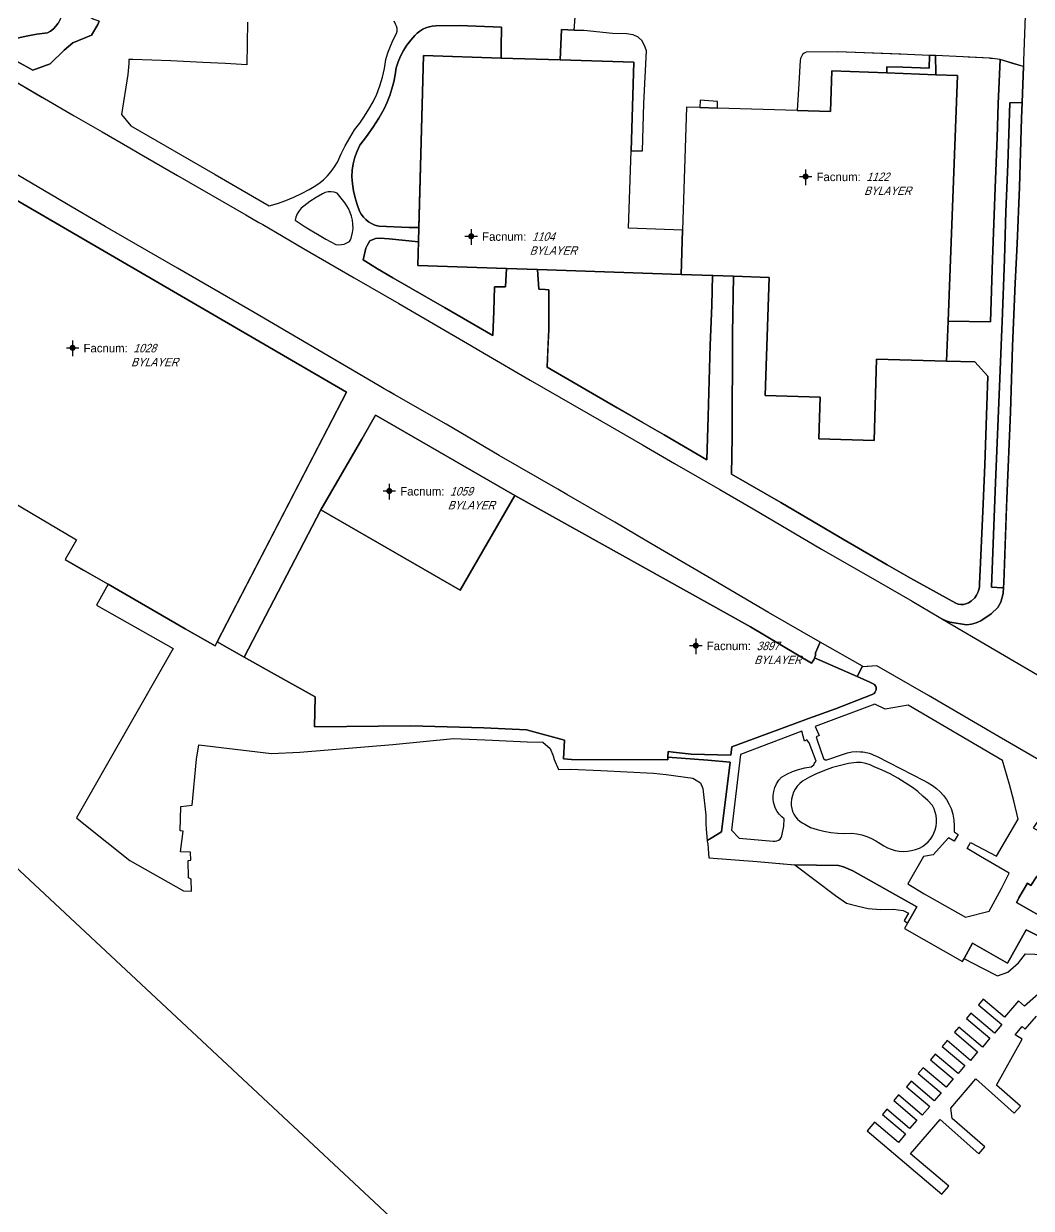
# Model space of a CAD drawing. Header units: inches. Extents: x 1273557 to 1282364, y 239587 to 246310.
# Drawn here: x 1274866 to 1275364, y 241033 to 241619 of the extents above; entities that cross this region are included whole.
import ezdxf
from ezdxf.enums import TextEntityAlignment as Align

# ---------------------------------------------------------------- set-up
doc = ezdxf.new("R2010")
doc.units = ezdxf.units.IN
doc.header["$MEASUREMENT"] = 0
doc.linetypes.add('DASHED2', pattern=[0.375, 0.25, -0.125])
doc.layers.add('BLDG-DATA', color=159, linetype='DASHED2', lineweight=30)
for name, color, linetype in [('BLDG-UW', 231, 'Continuous'), ('GRASS', 3, 'Continuous'), ('PATH', 253, 'Continuous'), ('PATH-ISLAND', 252, 'Continuous'), ('PRKG-DATA', 255, 'Continuous'), ('PRKG-UW', 6, 'Continuous'), ('STREET-NONUW', 4, 'Continuous'), ('STREET-UW', 50, 'Continuous'), ('Water_Source', 133, 'Continuous')]:
    doc.layers.add(name, color=color, linetype=linetype)
doc.styles.add('SS_LITE', font='FRABK.TTF', dxfattribs={"height": 16})

# ---------------------------------------------------------------- blocks, each defined once
blk = doc.blocks.new('*U1')
for p, q in [((-3.08, 0), (3.08, 0)), ((0, 3.55), (0, -4.2))]:
    blk.add_line(p, q)
at = {"const_width": 1.5}
blk.add_lwpolyline([(-0.75, 0, 1), (0.75, 0, 1)], format="xyb", close=True, dxfattribs=at)
at = {"layer": 'BLDG-DATA', "color": 1, "style": 'SS_LITE'}
blk.add_text('Facnum:', height=4.2, dxfattribs=at).set_placement((27.26, -2.25), align=Align.RIGHT)
at = {"layer": 'BLDG-DATA', "color": 7, "style": 'SS_LITE', "oblique": 20, "width": 0.9, "flags": 8}
for tag, p in [('FACNUM', (29.98, -2.25)), ('OBJECT', (28.84, -9.16))]:
    blk.add_attdef(tag, p, '', height=4.2, dxfattribs=at)
blk = doc.blocks.new('*U8')
for p, q in [((-3.08, 0), (3.08, 0)), ((0, 3.55), (0, -4.2))]:
    blk.add_line(p, q)
at = {"const_width": 1.5}
blk.add_lwpolyline([(-0.75, 0, 1), (0.75, 0, 1)], format="xyb", close=True, dxfattribs=at)
at = {"layer": 'PRKG-DATA', "color": 1, "style": 'SS_LITE'}
blk.add_text('Facnum:', height=4.2, dxfattribs=at).set_placement((27.26, -2.25), align=Align.RIGHT)
at = {"layer": 'PRKG-DATA', "color": 7, "style": 'SS_LITE', "oblique": 20, "width": 0.9, "flags": 8}
for tag, p in [('FACNUM', (29.98, -2.25)), ('OBJECT', (28.84, -9.16))]:
    blk.add_attdef(tag, p, '', height=4.2, dxfattribs=at)

msp = doc.modelspace()

# ---------------------------------------------------------------- linework, layer by layer
at = {"layer": 'BLDG-UW'}
for points in [[(1274861.93, 241611.26), (1274867.14, 241612.36), (1274872.39, 241613.28), (1274877.66, 241614.02), (1274879.2, 241614.91), (1274880.6, 241616.01), (1274881.84, 241617.29), (1274882.9, 241618.73)], [(1274837.68, 241395.69), (1274892.03, 241363.48), (1274886.43, 241353.76), (1274907.68, 241341.52), (1274945.7, 241319.59), (1274960.46, 241311.09), (1274961.53, 241313.15), (1275025.45, 241436.44), (1274810.84, 241561.17)]]:
    msp.add_lwpolyline(points, dxfattribs=at)
for points in [[(1275167.52, 241599.49), (1275131.19, 241600.64), (1275101.97, 241601.55), (1275063.58, 241602.76), (1275060.77, 241499.03), (1275104.64, 241497.53), (1275119.88, 241497.02), (1275190.88, 241494.59), (1275191.57, 241516.58), (1275164.94, 241517.42), (1275166.14, 241555.67)], [(1275327.6, 241592.89), (1275316.85, 241593.3), (1275292.54, 241594.23), (1275265.43, 241595.27), (1275264.79, 241575.08), (1275248.34, 241575.6), (1275208.95, 241576.84), (1275200.24, 241577.12), (1275193.5, 241577.33), (1275191.57, 241516.58), (1275190.88, 241494.59), (1275190.88, 241494.59), (1275206.51, 241494.09), (1275216.76, 241493.73), (1275234.37, 241493.11), (1275232.53, 241434.82), (1275259.65, 241433.96), (1275259.33, 241423.77), (1275259, 241413.47), (1275286.31, 241412.61), (1275287.56, 241452.76), (1275322.19, 241451.83), (1275322.19, 241451.83), (1275322.19, 241451.83), (1275322.95, 241471.59)], [(1275108.66, 241385.35), (1275041.26, 241424.21), (1275039.77, 241425.07), (1275033, 241413.32), (1275012.81, 241378.32), (1275081.7, 241338.6)]]:
    msp.add_lwpolyline(points, close=True, dxfattribs=at)
at = {"layer": 'GRASS'}
for points in [[(1274862.67, 241599.8), (1274870.34, 241595.52), (1274878.9, 241598.62), (1274885.94, 241605.39), (1274890.25, 241609.03), (1274899.39, 241612.87), (1274902.55, 241618.21), (1274903.26, 241619.84), (1274900.2, 241620.69), (1274890.26, 241626.5), (1274890.23, 241626.52), (1274890.08, 241626.26), (1274888.72, 241623.82), (1274884.37, 241621.95), (1274883.75, 241620.29), (1274882.9, 241618.73), (1274881.84, 241617.29), (1274880.6, 241616.01), (1274879.2, 241614.91), (1274877.66, 241614.02), (1274872.39, 241613.28), (1274867.14, 241612.36), (1274861.93, 241611.26)], [(1274976.54, 241619.28), (1274976.17, 241598.27), (1274965.68, 241598.79), (1274954.41, 241599.35), (1274938.61, 241600.13), (1274919.85, 241600.76), (1274917.93, 241600.82), (1274917.9, 241598.9), (1274917.44, 241593.39), (1274914.15, 241573.68), (1274918.92, 241567.99), (1274960.49, 241544.03), (1274987.32, 241528.51), (1274991.43, 241529.71), (1274995.47, 241531.13), (1274999.43, 241532.76), (1275003.3, 241534.6), (1275007.06, 241536.64), (1275009.52, 241538.02), (1275011.85, 241539.6), (1275014.03, 241541.38), (1275016.06, 241543.33), (1275017.91, 241545.46), (1275019.58, 241547.73), (1275021.04, 241550.13), (1275022.87, 241554.24), (1275024.89, 241558.26), (1275027.09, 241562.19), (1275029.48, 241566.01), (1275032.01, 241569.34), (1275034.37, 241572.79), (1275036.56, 241576.34), (1275038.58, 241580), (1275040.42, 241583.75), (1275041.95, 241587.9), (1275043.22, 241592.15), (1275044.22, 241596.47), (1275044.95, 241600.85), (1275045.95, 241604.18), (1275047.16, 241607.44), (1275048.58, 241610.61), (1275050.2, 241613.68), (1275050.5, 241614.86), (1275050.51, 241616.08), (1275050.23, 241617.27), (1275049.68, 241618.35), (1275048.96, 241619.75)]]:
    msp.add_lwpolyline(points, dxfattribs=at)
for points in [[(1275101.97, 241601.55), (1275101.88, 241606.75), (1275102.15, 241616.79), (1275081.22, 241617.66), (1275069.58, 241617.43), (1275067.91, 241617.33), (1275067.09, 241617.17), (1275066.27, 241617.01), (1275064.68, 241616.5), (1275063.17, 241615.79), (1275061.76, 241614.9), (1275060.47, 241613.83), (1275059.33, 241612.62), (1275057.23, 241610.34), (1275055.33, 241607.89), (1275053.65, 241605.29), (1275052.21, 241602.55), (1275051.01, 241599.69), (1275050.06, 241596.74), (1275049.56, 241593.24), (1275048.86, 241589.78), (1275047.96, 241586.37), (1275046.87, 241583.01), (1275045.59, 241579.72), (1275044.13, 241576.51), (1275041.45, 241571.8), (1275038.54, 241567.24), (1275035.39, 241562.83), (1275032.02, 241558.58), (1275030.7, 241555.6), (1275029.65, 241552.51), (1275028.85, 241549.35), (1275028.33, 241546.13), (1275028.09, 241542.88), (1275028.25, 241541.14), (1275028.4, 241539.39), (1275028.95, 241535.94), (1275029.73, 241532.52), (1275030.74, 241529.17), (1275031.98, 241525.89), (1275032.8, 241524.37), (1275033.82, 241522.97), (1275035.01, 241521.72), (1275036.35, 241520.63), (1275037.83, 241519.73), (1275039.4, 241519.03), (1275041.48, 241518.42), (1275056.48, 241517.85), (1275061.28, 241517.75), (1275063.58, 241602.76)], [(1275173.72, 241605.17), (1275173.22, 241606.98), (1275171.61, 241609.98), (1275169.6, 241611.79), (1275167.27, 241612.98), (1275163.87, 241613.5), (1275156.93, 241613.68), (1275142.8, 241615.11), (1275138.77, 241615.24), (1275138.08, 241615.18), (1275138.09, 241615.4), (1275131.78, 241615.69), (1275131.5, 241608.27), (1275131.19, 241600.64), (1275167.52, 241599.49), (1275166.14, 241555.65), (1275171.74, 241555.79), (1275172.55, 241579.13)], [(1275265.43, 241595.27), (1275292.54, 241594.23), (1275292.6, 241597.19), (1275300.47, 241597.13), (1275313.53, 241596.5), (1275313.75, 241602.88), (1275302.76, 241603.35), (1275268.23, 241604.62), (1275252.72, 241604.42), (1275251.78, 241603.92), (1275250.99, 241603.23), (1275250.37, 241602.37), (1275249.97, 241601.39), (1275249.8, 241600.35), (1275249.05, 241589.01), (1275248.34, 241575.6), (1275264.79, 241575.08)], [(1275347.09, 241562.36), (1275347.68, 241578.95), (1275348.66, 241600.84), (1275343.58, 241601.42), (1275330.32, 241602.17), (1275316.76, 241602.75), (1275316.84, 241593.93), (1275316.85, 241593.3), (1275327.6, 241592.89), (1275322.95, 241471.57), (1275343.85, 241471.2), (1275344.93, 241502.05), (1275346.16, 241537.4)], [(1275208.9, 241580.06), (1275200.35, 241580.76), (1275200.24, 241577.12), (1275208.95, 241576.84)], [(1275356.01, 241490.26), (1275356.99, 241509.77), (1275358.21, 241537.79), (1275359.24, 241571.93), (1275359.51, 241579.64), (1275353.42, 241579.41), (1275352.52, 241548.98), (1275351.53, 241525.75), (1275350.72, 241502.18), (1275349.63, 241471.28), (1275349.5, 241467.66), (1275348.17, 241435.16), (1275346.31, 241391.84), (1275344.29, 241340.15), (1275349.74, 241339.85), (1275350.38, 241339.87), (1275350.52, 241342.26), (1275351.94, 241383.77), (1275353.78, 241426.58), (1275354.73, 241459.14)], [(1275026.53, 241527.15), (1275024.8, 241529.84), (1275022.89, 241532.4), (1275020.81, 241534.82), (1275019.4, 241535.3), (1275017.93, 241535.51), (1275016.44, 241535.44), (1275015, 241535.08), (1275013.65, 241534.46), (1275010.46, 241532.62), (1275007.37, 241530.61), (1275004.4, 241528.43), (1275003.13, 241527.3), (1275002.04, 241526.01), (1275001.15, 241524.56), (1275000.48, 241523.01), (1275000.07, 241521.43), (1275004.96, 241518.21), (1275015.24, 241512.08), (1275020.16, 241509.43), (1275021.57, 241509.28), (1275022.98, 241509.35), (1275024.36, 241509.65), (1275025.67, 241510.17), (1275026.88, 241510.9), (1275027.41, 241511.65), (1275027.75, 241512.5), (1275028.51, 241515.38), (1275028.7, 241517.39), (1275028.67, 241519.41), (1275028.44, 241521.42), (1275028, 241523.39), (1275027.36, 241525.31)], [(1275104.05, 241488.46), (1275104.64, 241497.53), (1275060.77, 241499.03), (1275061.06, 241510.67), (1275046.52, 241512.17), (1275041.9, 241512.5), (1275039.81, 241512.31), (1275036.99, 241511.17), (1275035.61, 241508.96), (1275035.05, 241507.6), (1275034.7, 241506.17), (1275033.68, 241501.8), (1275040.87, 241497.36), (1275048.43, 241493.03), (1275073.86, 241478.33), (1275097.76, 241464.48), (1275098.25, 241476.5), (1275098.61, 241488.59), (1275100.71, 241488.58), (1275104.05, 241488.46)], [(1275120.55, 241487.32), (1275120.55, 241487.32), (1275123.63, 241487.12), (1275125.56, 241487.04), (1275125.56, 241477.21), (1275125.55, 241467.39), (1275125.08, 241458.12), (1275124.61, 241448.85), (1275159.37, 241428.68), (1275182.45, 241415.32), (1275203.57, 241403.1), (1275204.34, 241424.45), (1275204.79, 241442.17), (1275205.32, 241459.62), (1275206.04, 241479.36), (1275206.51, 241494.09), (1275190.88, 241494.59), (1275119.88, 241497.02)], [(1275342.07, 241429.89), (1275342.48, 241444.31), (1275336.06, 241451.47), (1275322.19, 241451.83), (1275287.56, 241452.76), (1275286.31, 241412.61), (1275259, 241413.47), (1275259.33, 241423.77), (1275259.65, 241433.96), (1275232.53, 241434.82), (1275234.37, 241493.11), (1275216.76, 241493.73), (1275216.73, 241493.73), (1275216.26, 241465.38), (1275216.19, 241414.16), (1275215.81, 241395.88), (1275240.16, 241382.01), (1275271.59, 241363.44), (1275292.79, 241351.18), (1275304.38, 241344.63), (1275326.67, 241332.14), (1275327.9, 241331.73), (1275329.18, 241331.54), (1275330.47, 241331.57), (1275331.74, 241331.82), (1275332.94, 241332.3), (1275334.38, 241333.17), (1275336.06, 241334.88), (1275336.94, 241336.09), (1275337.63, 241337.41), (1275338.12, 241338.82), (1275338.4, 241340.28), (1275338.44, 241341.02), (1275338.47, 241341.77), (1275338.98, 241352.14), (1275340.17, 241381.24), (1275341.05, 241400.51)], [(1275009.96, 241285.85), (1274988.39, 241297.96), (1274974.95, 241305.56), (1274961.53, 241313.15), (1274960.46, 241311.09), (1274945.7, 241319.59), (1274907.68, 241341.52), (1274901.84, 241331.22), (1274939.82, 241309.76), (1274891.93, 241226.2), (1274895.64, 241223.22), (1274918.27, 241204.99), (1274944.82, 241190.04), (1274948.82, 241189.91), (1274948.75, 241195.82), (1274947.29, 241196.48), (1274947.14, 241205.01), (1274948.45, 241205.22), (1274948.32, 241209.14), (1274943.37, 241209.3), (1274944.75, 241219.6), (1274943.27, 241219.74), (1274943.58, 241231.78), (1274949.16, 241232.38), (1274951.36, 241255.16), (1274952.46, 241262.22), (1274988.47, 241257.96), (1275002.42, 241258.64), (1275048.45, 241262.4), (1275078.41, 241265.27), (1275097.62, 241264.5), (1275100.93, 241264.37), (1275114.82, 241263.68), (1275122.6, 241263.53), (1275126.19, 241260.46), (1275127.6, 241256.75), (1275128.13, 241254.91), (1275130.31, 241250.07), (1275136.16, 241250.1), (1275151.14, 241249.49), (1275177.23, 241248.18), (1275183.49, 241247.55), (1275196.64, 241245.81), (1275200.54, 241243.47), (1275201.62, 241240.59), (1275203.11, 241227.42), (1275203.16, 241223.16), (1275203.36, 241220.6), (1275203.64, 241216.85), (1275203.77, 241214.9), (1275205.78, 241216.1), (1275210.88, 241219.14), (1275215.19, 241253.59), (1275204.11, 241254.62), (1275184.37, 241256.12), (1275184.28, 241254.72), (1275136.75, 241254.94), (1275132.78, 241255.32), (1275133.26, 241264.57), (1275114.39, 241269.54), (1275093.41, 241270.62), (1275057.12, 241271.56), (1275009.68, 241271.03)], [(1275303.17, 241281.79), (1275291.74, 241279.83), (1275286.75, 241282.35), (1275257.11, 241271.28), (1275259.13, 241266.8), (1275257.6, 241266.17), (1275258.13, 241264.55), (1275261.26, 241255.46), (1275261.53, 241255.21), (1275262.19, 241254.86), (1275262.92, 241254.72), (1275271.15, 241257.62), (1275273.22, 241258.26), (1275275.34, 241258.68), (1275277.49, 241258.87), (1275279.66, 241258.82), (1275280.81, 241258.67), (1275281.8, 241258.55), (1275283.91, 241258.04), (1275284.92, 241257.68), (1275285.94, 241257.31), (1275287.87, 241256.37), (1275310.91, 241244.53), (1275313.13, 241243.46), (1275315.24, 241242.18), (1275317.2, 241240.69), (1275319.01, 241239.01), (1275320.65, 241237.16), (1275322.1, 241235.16), (1275323.34, 241233.03), (1275324.36, 241230.78), (1275324.52, 241230.22), (1275325.18, 241227.94), (1275325.73, 241225.04), (1275325.99, 241222.1), (1275325.97, 241219.14), (1275327.84, 241217.96), (1275325.99, 241214.63), (1275323.09, 241216.17), (1275315.45, 241207.8), (1275310.79, 241206.95), (1275303.06, 241193.6), (1275311.08, 241188.64), (1275331.59, 241177.07), (1275343.15, 241180.03), (1275349.34, 241191.14), (1275353.18, 241198.73), (1275338.93, 241206.96), (1275332.3, 241211.02), (1275333.97, 241213.89), (1275346.79, 241207.17), (1275357.5, 241225.49), (1275355.4, 241234.49), (1275353.33, 241242.57), (1275349.76, 241254.41)], [(1275254.24, 241263.27), (1275253.14, 241264.73), (1275251.96, 241264.08), (1275250.53, 241268.89), (1275220.19, 241257.5), (1275215.76, 241220.05), (1275219.65, 241216.07), (1275236.5, 241214.57), (1275237.41, 241214.53), (1275238.3, 241214.7), (1275239.12, 241215.07), (1275239.83, 241215.63), (1275240.39, 241216.35), (1275240.77, 241217.17), (1275241.67, 241222), (1275241.93, 241225.58), (1275240.63, 241226.65), (1275239.47, 241227.87), (1275238.47, 241229.22), (1275237.65, 241230.69), (1275237.02, 241232.26), (1275236.59, 241233.88), (1275236.37, 241235.55), (1275236.36, 241237.24), (1275236.7, 241239.22), (1275237.29, 241241.14), (1275238.13, 241242.98), (1275239.19, 241244.69), (1275240.46, 241246.25), (1275240.85, 241246.47), (1275243.2, 241247.76), (1275246.06, 241249.03), (1275249.02, 241250.05), (1275252.05, 241250.82), (1275255.14, 241251.33), (1275255.91, 241251.75), (1275256.53, 241252.38), (1275256.94, 241253.17), (1275257.62, 241254.21)], [(1275312.9, 241234.63), (1275310.5, 241236.92), (1275307.97, 241239.07), (1275305.32, 241241.06), (1275301.76, 241243.5), (1275298.08, 241245.75), (1275294.28, 241247.81), (1275290.39, 241249.67), (1275286.4, 241251.33), (1275284.36, 241252.32), (1275282.2, 241253.03), (1275279.96, 241253.43), (1275277.69, 241253.53), (1275273.66, 241252.91), (1275269.67, 241252.05), (1275265.74, 241250.94), (1275261.88, 241249.6), (1275258.12, 241248.03), (1275257.06, 241247.51), (1275254.46, 241246.23), (1275250.91, 241244.21), (1275249.55, 241243.08), (1275248.36, 241241.79), (1275247.34, 241240.35), (1275246.52, 241238.79), (1275245.92, 241237.14), (1275245.53, 241235.42), (1275245.38, 241233.66), (1275245.4, 241232.17), (1275245.63, 241230.7), (1275246.06, 241229.28), (1275246.68, 241227.93), (1275247.48, 241226.68), (1275248.44, 241225.54), (1275249.55, 241224.55), (1275250.79, 241223.73), (1275252.13, 241223.08), (1275254.84, 241221.35), (1275258.15, 241220.31), (1275261.53, 241219.49), (1275264.95, 241218.91), (1275268.4, 241218.55), (1275271.87, 241218.43), (1275275.34, 241218.54), (1275277.84, 241218.23), (1275280.3, 241217.7), (1275282.7, 241216.95), (1275285.03, 241215.99), (1275287.26, 241214.82), (1275289.37, 241213.45), (1275291.07, 241212.32), (1275292.87, 241211.37), (1275294.77, 241210.62), (1275296.73, 241210.06), (1275298.74, 241209.72), (1275300.78, 241209.58), (1275302.82, 241209.66), (1275304.84, 241209.96), (1275306.82, 241210.46), (1275308.73, 241211.16), (1275310.27, 241212.02), (1275311.7, 241213.06), (1275312.99, 241214.25), (1275314.14, 241215.59), (1275315.12, 241217.05), (1275315.92, 241218.62), (1275316.53, 241220.28), (1275316.95, 241221.99), (1275317.16, 241223.74), (1275317.16, 241225.5), (1275316.96, 241227.25), (1275316.55, 241228.97), (1275315.95, 241230.63), (1275315.15, 241232.2)], [(1275402.89, 241221.37), (1275403.22, 241221.92), (1275401.09, 241223.13), (1275385.84, 241227.31), (1275379.17, 241229.14), (1275372.1, 241231.08), (1275368.92, 241226.75), (1275364.97, 241221.12), (1275378.12, 241213.93), (1275369.62, 241201.34), (1275366.66, 241196.94), (1275363.82, 241192.74), (1275362.13, 241193.85), (1275357.87, 241186.53), (1275357.86, 241186.53), (1275357.65, 241186.16), (1275356.65, 241184.35), (1275374.73, 241174.1), (1275377.76, 241179.19), (1275392.14, 241203.32)], [(1275275.87, 241199.92), (1275273.56, 241201.01), (1275271.16, 241201.89), (1275268.68, 241202.53), (1275247.18, 241202.97), (1275267.21, 241187.75), (1275272.64, 241183.98), (1275278.45, 241182.52), (1275283.4, 241181.28), (1275289.43, 241180.79), (1275295.72, 241181.04), (1275300.67, 241180.33), (1275303.28, 241179.09), (1275301.17, 241175.38), (1275302.87, 241174.12), (1275307.46, 241182.19)], [(1275361.5, 241170.81), (1275352.21, 241154.38), (1275335.05, 241164.14), (1275330.79, 241156.64), (1275330.75, 241156.57), (1275339.93, 241151.84), (1275347.31, 241148.03), (1275352.43, 241149.84), (1275357.7, 241154.53), (1275361.14, 241158.99), (1275365.86, 241158.79), (1275369.7, 241158.03), (1275372.93, 241157.05), (1275378, 241155.41), (1275381.55, 241154.88), (1275386.65, 241156.55), (1275392.12, 241160.84), (1275382.62, 241166.38), (1275380.03, 241161.5)]]:
    msp.add_lwpolyline(points, close=True, dxfattribs=at)
at = {"layer": 'PATH'}
for points in [[(1274859.48, 241591.21), (1274890.88, 241573.02), (1274904.6, 241565.11), (1274918.31, 241557.2), (1274922.82, 241554.59), (1274941.86, 241543.58), (1274975.69, 241524.09), (1274982.21, 241520.25), (1274984.04, 241519.25), (1274994.1, 241513.34), (1275004.16, 241507.43), (1275029.32, 241492.95), (1275051.27, 241480.22), (1275087.24, 241459.32), (1275093.72, 241455.54), (1275116.22, 241442.4), (1275151.62, 241422.13), (1275171.82, 241410.43), (1275187.71, 241401.23), (1275210.07, 241388.33), (1275226.6, 241378.79), (1275260.35, 241358.93), (1275288.76, 241342.64), (1275305.18, 241333.15), (1275318.56, 241325.21), (1275320.16, 241324.3), (1275322.01, 241323.48), (1275323.94, 241322.85), (1275331.99, 241321.45), (1275334.45, 241321.82), (1275336.84, 241322.52), (1275339.11, 241323.54), (1275344.24, 241326.89), (1275347.56, 241330.06), (1275348.92, 241332.75), (1275350.13, 241336.9), (1275350.38, 241339.87), (1275349.74, 241339.85), (1275344.29, 241340.15), (1275346.31, 241391.84), (1275348.17, 241435.16), (1275349.5, 241467.66), (1275349.63, 241471.28), (1275350.72, 241502.18), (1275351.53, 241525.75), (1275352.52, 241548.98), (1275353.42, 241579.41), (1275359.51, 241579.64), (1275360.14, 241597.32), (1275348.66, 241600.78), (1275347.68, 241578.95), (1275347.09, 241562.36), (1275346.16, 241537.4), (1275344.93, 241502.05), (1275343.85, 241471.2), (1275322.95, 241471.57), (1275322.19, 241451.83), (1275336.06, 241451.47), (1275342.48, 241444.31), (1275342.07, 241429.89), (1275341.05, 241400.51), (1275340.17, 241381.24), (1275338.98, 241352.14), (1275338.47, 241341.77), (1275338.44, 241341.02), (1275338.4, 241340.28), (1275338.12, 241338.82), (1275337.63, 241337.41), (1275336.94, 241336.09), (1275336.06, 241334.88), (1275334.38, 241333.17), (1275332.94, 241332.3), (1275331.74, 241331.82), (1275330.47, 241331.57), (1275329.18, 241331.54), (1275327.9, 241331.73), (1275326.67, 241332.14), (1275304.38, 241344.63), (1275292.79, 241351.18), (1275271.59, 241363.44), (1275240.16, 241382.01), (1275215.81, 241395.88), (1275216.19, 241414.16), (1275216.26, 241465.38), (1275216.73, 241493.73), (1275206.54, 241494.09), (1275206.51, 241494.09), (1275206.27, 241486.72), (1275206.04, 241479.36), (1275205.32, 241459.62), (1275204.79, 241442.17), (1275204.34, 241424.45), (1275203.57, 241403.1), (1275182.45, 241415.32), (1275171.82, 241421.47), (1275159.37, 241428.68), (1275124.61, 241448.85), (1275125.55, 241467.39), (1275125.56, 241487.04), (1275123.63, 241487.12), (1275120.55, 241487.32), (1275119.88, 241497.02), (1275104.64, 241497.53), (1275104.05, 241488.46), (1275100.71, 241488.58), (1275098.61, 241488.59), (1275098.25, 241476.5), (1275097.76, 241464.48), (1275073.86, 241478.33), (1275048.43, 241493.03), (1275040.87, 241497.36), (1275033.68, 241501.8), (1275034.7, 241506.17), (1275035.05, 241507.6), (1275035.61, 241508.96), (1275036.99, 241511.17), (1275039.81, 241512.31), (1275041.9, 241512.5), (1275046.52, 241512.17), (1275061.09, 241510.67), (1275061.28, 241517.75), (1275056.48, 241517.85), (1275041.48, 241518.42), (1275039.4, 241519.03), (1275037.83, 241519.73), (1275036.35, 241520.63), (1275035.01, 241521.72), (1275033.82, 241522.97), (1275032.8, 241524.37), (1275031.98, 241525.89), (1275030.74, 241529.17), (1275029.73, 241532.52), (1275028.95, 241535.94), (1275028.4, 241539.39), (1275028.25, 241541.14), (1275028.09, 241542.88), (1275028.33, 241546.13), (1275028.85, 241549.35), (1275029.65, 241552.51), (1275030.7, 241555.6), (1275032.02, 241558.58), (1275035.39, 241562.83), (1275038.54, 241567.24), (1275041.45, 241571.8), (1275044.13, 241576.51), (1275045.59, 241579.72), (1275046.87, 241583.01), (1275047.96, 241586.37), (1275048.86, 241589.78), (1275049.56, 241593.24), (1275050.06, 241596.74), (1275051.01, 241599.69), (1275052.21, 241602.55), (1275053.65, 241605.29), (1275055.33, 241607.89), (1275057.23, 241610.34), (1275059.33, 241612.62), (1275060.47, 241613.83), (1275061.76, 241614.9), (1275063.17, 241615.79), (1275064.68, 241616.5), (1275066.27, 241617.01), (1275067.09, 241617.17), (1275067.91, 241617.33), (1275069.58, 241617.43), (1275081.22, 241617.66), (1275102.15, 241616.79), (1275101.88, 241606.75), (1275101.97, 241601.55), (1275131.19, 241600.64), (1275131.5, 241608.27), (1275131.78, 241615.69), (1275138.09, 241615.4), (1275139.44, 241635.34)], [(1274903.26, 241619.84), (1274902.55, 241618.21), (1274899.39, 241612.87), (1274890.25, 241609.03), (1274885.94, 241605.39), (1274878.9, 241598.62), (1274870.34, 241595.52), (1274862.67, 241599.8)], [(1274810.84, 241561.17), (1275025.45, 241436.44), (1274993.48, 241374.78), (1274961.53, 241313.15), (1274974.95, 241305.56), (1275012.81, 241378.32), (1275033, 241413.32), (1275039.77, 241425.07), (1275041.26, 241424.21), (1275108.66, 241385.35), (1275225.27, 241320.45), (1275255.35, 241302.51), (1275256.57, 241304.27), (1275257.3, 241306.28), (1275257.42, 241307.71), (1275259.71, 241313), (1275234.05, 241327.59), (1275204.14, 241345.14), (1275174, 241362.82), (1275158.17, 241372.17), (1275134.38, 241385.92), (1275130, 241388.46), (1275101, 241405.13), (1275074.7, 241420.63), (1275049.08, 241435.38), (1275046.51, 241436.74), (1275044.04, 241438.05), (1275041.66, 241439.59), (1275030.48, 241446.14), (1275006.57, 241460.16), (1274979.76, 241475.8), (1274941.84, 241497.68), (1274906.2, 241518.26), (1274892.62, 241526.23), (1274853.09, 241549.39)], [(1275373.71, 241251.33), (1275346.12, 241267.36), (1275313.18, 241286.58), (1275287.75, 241301.23), (1275280.46, 241300.76), (1275277.97, 241295.94), (1275284.22, 241293.25), (1275286.26, 241292.24), (1275286.56, 241292.09), (1275287.14, 241290.96), (1275287.33, 241290.59), (1275287.27, 241289.4), (1275287.25, 241288.98), (1275286.62, 241287.98), (1275286.4, 241287.63), (1275285.36, 241287.07), (1275267.24, 241280.05), (1275253.83, 241275.15), (1275246.78, 241272.55), (1275215.98, 241261.18), (1275215.57, 241257.03), (1275195.8, 241257.61), (1275186.92, 241258.55), (1275184.54, 241258.89), (1275184.37, 241256.12), (1275204.11, 241254.62), (1275215.19, 241253.59), (1275210.88, 241219.14), (1275205.78, 241216.1), (1275203.77, 241214.9), (1275203.8, 241214.59), (1275204.12, 241213.2), (1275204.6, 241206.44), (1275228.45, 241204.58), (1275246.9, 241202.98), (1275268.68, 241202.53), (1275271.16, 241201.89), (1275273.56, 241201.01), (1275275.87, 241199.92), (1275307.46, 241182.19), (1275302.87, 241174.12), (1275301.35, 241171.44), (1275329.96, 241155.18), (1275330.79, 241156.64), (1275335.05, 241164.14), (1275352.21, 241154.38), (1275361.5, 241170.81), (1275380.03, 241161.5)], [(1275374.72, 241174.1), (1275356.65, 241184.35), (1275357.65, 241186.16), (1275357.86, 241186.53), (1275357.87, 241186.53), (1275362.13, 241193.85), (1275363.82, 241192.74), (1275366.66, 241196.94)], [(1275378.45, 241148.79), (1275360.63, 241133.14), (1275357.67, 241135.65), (1275350.82, 241127.57), (1275340.29, 241136.48), (1275337.99, 241133.76), (1275349.46, 241124.05), (1275345.8, 241119.72), (1275334.2, 241129.54), (1275332.05, 241127), (1275343.58, 241117.23), (1275339.86, 241112.83), (1275328.18, 241122.71), (1275327.2, 241121.56), (1275326.03, 241120.17), (1275337.51, 241110.45), (1275334.01, 241106.31), (1275322.44, 241116.1), (1275319.99, 241113.21), (1275331.2, 241103.71), (1275327.87, 241099.78), (1275316.58, 241109.34), (1275314.27, 241106.62), (1275325.45, 241097.16), (1275321.96, 241093.04), (1275310.57, 241102.68), (1275308.17, 241099.84), (1275319.46, 241090.28), (1275316.08, 241086.29), (1275304.64, 241095.98), (1275302.35, 241093.28), (1275313.81, 241083.58), (1275310.15, 241079.26), (1275298.42, 241089.2), (1275296.05, 241086.4), (1275307.43, 241076.77), (1275303.88, 241072.58), (1275292.57, 241082.16), (1275290.42, 241079.61), (1275301.86, 241069.92), (1275298.33, 241065.75), (1275286.55, 241075.72), (1275284.7, 241073.54), (1275282.91, 241071.43), (1275319.87, 241040.14), (1275323.21, 241044.08), (1275304.35, 241060.13), (1275318.94, 241077.14), (1275338.06, 241060.14), (1275341.09, 241063.49), (1275324.99, 241077.59), (1275324.26, 241082.6), (1275336.56, 241097.16), (1275355.56, 241080.16), (1275358.71, 241083.62), (1275346.85, 241093.96), (1275359.6, 241116.72), (1275356.04, 241118.85), (1275359.52, 241122.97), (1275361.07, 241121.66), (1275366.55, 241128.13)]]:
    msp.add_lwpolyline(points, dxfattribs=at)
msp.add_lwpolyline([(1275316.84, 241593.93), (1275316.76, 241602.75), (1275313.75, 241602.88), (1275313.53, 241596.5), (1275300.47, 241597.13), (1275292.6, 241597.19), (1275292.54, 241594.23), (1275316.85, 241593.3)], close=True, dxfattribs=at)
at = {"layer": 'PATH-ISLAND'}
msp.add_lwpolyline([(1274976.54, 241619.28), (1274976.17, 241598.27), (1274965.68, 241598.79), (1274954.41, 241599.35), (1274938.61, 241600.13), (1274919.85, 241600.76), (1274917.93, 241600.82), (1274917.9, 241598.9), (1274917.44, 241593.39), (1274914.15, 241573.68), (1274918.92, 241567.99), (1274960.49, 241544.03), (1274987.32, 241528.51), (1274991.43, 241529.71), (1274995.47, 241531.13), (1274999.43, 241532.76), (1275003.3, 241534.6), (1275007.06, 241536.64), (1275009.52, 241538.02), (1275011.85, 241539.6), (1275014.03, 241541.38), (1275016.06, 241543.33), (1275017.91, 241545.46), (1275019.58, 241547.73), (1275021.04, 241550.13), (1275022.87, 241554.24), (1275024.89, 241558.26), (1275027.09, 241562.19), (1275029.48, 241566.01), (1275032.01, 241569.34), (1275034.37, 241572.79), (1275036.56, 241576.34), (1275038.58, 241580), (1275040.42, 241583.75), (1275041.95, 241587.9), (1275043.22, 241592.15), (1275044.22, 241596.47), (1275044.95, 241600.85), (1275045.95, 241604.18), (1275047.16, 241607.44), (1275048.58, 241610.61), (1275050.2, 241613.68), (1275050.5, 241614.86), (1275050.51, 241616.08), (1275050.23, 241617.27), (1275049.68, 241618.35), (1275048.96, 241619.75)], dxfattribs=at)
for points in [[(1275028.44, 241521.42), (1275028, 241523.39), (1275027.36, 241525.31), (1275026.53, 241527.15), (1275024.8, 241529.84), (1275022.89, 241532.4), (1275020.81, 241534.82), (1275019.4, 241535.3), (1275017.93, 241535.51), (1275016.44, 241535.44), (1275015, 241535.08), (1275013.65, 241534.46), (1275010.46, 241532.62), (1275007.37, 241530.61), (1275004.4, 241528.43), (1275003.13, 241527.3), (1275002.04, 241526.01), (1275001.15, 241524.56), (1275000.48, 241523.01), (1275000.07, 241521.43), (1275004.96, 241518.21), (1275015.24, 241512.08), (1275020.16, 241509.43), (1275021.57, 241509.28), (1275022.98, 241509.35), (1275024.36, 241509.65), (1275025.67, 241510.17), (1275026.88, 241510.9), (1275027.41, 241511.65), (1275027.75, 241512.5), (1275028.51, 241515.38), (1275028.7, 241517.39), (1275028.67, 241519.41)], [(1275349.76, 241254.41), (1275303.17, 241281.79), (1275291.74, 241279.83), (1275286.75, 241282.35), (1275257.11, 241271.28), (1275259.13, 241266.8), (1275257.6, 241266.17), (1275258.13, 241264.55), (1275261.26, 241255.46), (1275261.53, 241255.21), (1275262.19, 241254.86), (1275262.92, 241254.72), (1275271.15, 241257.62), (1275273.22, 241258.26), (1275275.34, 241258.68), (1275277.49, 241258.87), (1275279.66, 241258.82), (1275280.81, 241258.67), (1275281.8, 241258.55), (1275283.91, 241258.04), (1275284.92, 241257.68), (1275285.94, 241257.31), (1275287.87, 241256.37), (1275310.91, 241244.53), (1275313.13, 241243.46), (1275315.24, 241242.18), (1275317.2, 241240.69), (1275319.01, 241239.01), (1275320.65, 241237.16), (1275322.1, 241235.16), (1275323.34, 241233.03), (1275324.36, 241230.78), (1275324.52, 241230.22), (1275325.18, 241227.94), (1275325.73, 241225.04), (1275325.99, 241222.1), (1275325.97, 241219.14), (1275327.84, 241217.96), (1275325.99, 241214.63), (1275323.09, 241216.17), (1275315.45, 241207.8), (1275310.79, 241206.95), (1275303.06, 241193.6), (1275311.08, 241188.64), (1275331.59, 241177.07), (1275343.15, 241180.03), (1275349.34, 241191.14), (1275353.18, 241198.73), (1275338.93, 241206.96), (1275332.3, 241211.02), (1275333.97, 241213.89), (1275346.79, 241207.17), (1275357.5, 241225.49), (1275355.4, 241234.49), (1275353.33, 241242.57)], [(1275254.24, 241263.27), (1275253.14, 241264.73), (1275251.96, 241264.08), (1275250.53, 241268.89), (1275220.19, 241257.5), (1275215.76, 241220.05), (1275219.65, 241216.07), (1275236.5, 241214.57), (1275237.41, 241214.53), (1275238.3, 241214.7), (1275239.12, 241215.07), (1275239.83, 241215.63), (1275240.39, 241216.35), (1275240.77, 241217.17), (1275241.67, 241222), (1275241.93, 241225.58), (1275240.63, 241226.65), (1275239.47, 241227.87), (1275238.47, 241229.22), (1275237.65, 241230.69), (1275237.02, 241232.26), (1275236.59, 241233.88), (1275236.37, 241235.55), (1275236.36, 241237.24), (1275236.7, 241239.22), (1275237.29, 241241.14), (1275238.13, 241242.98), (1275239.19, 241244.69), (1275240.46, 241246.25), (1275240.85, 241246.47), (1275243.2, 241247.76), (1275246.06, 241249.03), (1275249.02, 241250.05), (1275252.05, 241250.82), (1275255.14, 241251.33), (1275255.91, 241251.75), (1275256.53, 241252.38), (1275256.94, 241253.17), (1275257.62, 241254.21)], [(1275312.9, 241234.63), (1275310.5, 241236.92), (1275307.97, 241239.07), (1275305.32, 241241.06), (1275301.76, 241243.5), (1275298.08, 241245.75), (1275294.28, 241247.81), (1275290.39, 241249.67), (1275286.4, 241251.33), (1275284.36, 241252.32), (1275282.2, 241253.03), (1275279.96, 241253.43), (1275277.69, 241253.53), (1275273.66, 241252.91), (1275269.67, 241252.05), (1275265.74, 241250.94), (1275261.88, 241249.6), (1275258.12, 241248.03), (1275257.06, 241247.51), (1275254.46, 241246.23), (1275250.91, 241244.21), (1275249.55, 241243.08), (1275248.36, 241241.79), (1275247.34, 241240.35), (1275246.52, 241238.79), (1275245.92, 241237.14), (1275245.53, 241235.42), (1275245.38, 241233.66), (1275245.4, 241232.17), (1275245.63, 241230.7), (1275246.06, 241229.28), (1275246.68, 241227.93), (1275247.48, 241226.68), (1275248.44, 241225.54), (1275249.55, 241224.55), (1275250.79, 241223.73), (1275252.13, 241223.08), (1275254.84, 241221.35), (1275258.15, 241220.31), (1275261.53, 241219.49), (1275264.95, 241218.91), (1275268.4, 241218.55), (1275271.87, 241218.43), (1275275.34, 241218.54), (1275277.84, 241218.23), (1275280.3, 241217.7), (1275282.7, 241216.95), (1275285.03, 241215.99), (1275287.26, 241214.82), (1275289.37, 241213.45), (1275291.07, 241212.32), (1275292.87, 241211.37), (1275294.77, 241210.62), (1275296.73, 241210.06), (1275298.74, 241209.72), (1275300.78, 241209.58), (1275302.82, 241209.66), (1275304.84, 241209.96), (1275306.82, 241210.46), (1275308.73, 241211.16), (1275310.27, 241212.02), (1275311.7, 241213.06), (1275312.99, 241214.25), (1275314.14, 241215.59), (1275315.12, 241217.05), (1275315.92, 241218.62), (1275316.53, 241220.28), (1275316.95, 241221.99), (1275317.16, 241223.74), (1275317.16, 241225.5), (1275316.96, 241227.25), (1275316.55, 241228.97), (1275315.95, 241230.63), (1275315.15, 241232.2)]]:
    msp.add_lwpolyline(points, close=True, dxfattribs=at)
at = {"layer": 'PRKG-UW'}
msp.add_lwpolyline([(1275225.27, 241320.45), (1275108.66, 241385.35), (1275081.7, 241338.6), (1275012.81, 241378.32), (1274974.95, 241305.56), (1274988.39, 241297.96), (1275009.96, 241285.85), (1275009.68, 241271.03), (1275057.12, 241271.56), (1275093.41, 241270.62), (1275114.39, 241269.54), (1275133.26, 241264.57), (1275132.78, 241255.32), (1275136.75, 241254.94), (1275184.28, 241254.72), (1275184.37, 241256.12), (1275184.54, 241258.89), (1275186.92, 241258.55), (1275195.8, 241257.61), (1275215.57, 241257.03), (1275215.98, 241261.18), (1275246.78, 241272.55), (1275253.83, 241275.15), (1275267.24, 241280.05), (1275285.36, 241287.07), (1275286.4, 241287.63), (1275286.62, 241287.98), (1275287.25, 241288.98), (1275287.27, 241289.4), (1275287.33, 241290.59), (1275287.14, 241290.96), (1275286.56, 241292.09), (1275284.22, 241293.25), (1275277.97, 241295.94), (1275256.94, 241305.27), (1275256.57, 241304.27), (1275255.35, 241302.51)], close=True, dxfattribs=at)
at = {"layer": 'STREET-NONUW'}
for points in [[(1275361.23, 241626.82), (1275360.24, 241600.21), (1275360.14, 241597.32), (1275359.51, 241579.64), (1275359.24, 241571.93), (1275358.21, 241537.79), (1275356.99, 241509.77), (1275356.01, 241490.26), (1275354.73, 241459.14), (1275353.78, 241426.58), (1275351.94, 241383.77), (1275351.81, 241380.09), (1275350.52, 241342.26), (1275350.38, 241339.87), (1275350.13, 241336.9), (1275348.92, 241332.75), (1275347.56, 241330.06), (1275344.24, 241326.89), (1275339.11, 241323.54), (1275336.84, 241322.52), (1275334.45, 241321.82), (1275331.99, 241321.45), (1275323.94, 241322.85), (1275322.01, 241323.48), (1275320.16, 241324.3), (1275397.73, 241278.86)], [(1274859.48, 241591.21), (1274874.89, 241582.28), (1274874.89, 241582.28), (1274890.88, 241573.02), (1274904.6, 241565.11), (1274918.31, 241557.2), (1274922.82, 241554.59), (1274941.86, 241543.58), (1274975.69, 241524.09), (1274982.21, 241520.25), (1274984.04, 241519.25), (1274994.1, 241513.34), (1275004.16, 241507.43), (1275029.32, 241492.95), (1275051.27, 241480.22), (1275087.24, 241459.32), (1275093.72, 241455.54), (1275116.22, 241442.4), (1275151.62, 241422.13), (1275171.82, 241410.43), (1275187.71, 241401.23), (1275210.07, 241388.33), (1275226.6, 241378.79), (1275260.35, 241358.93), (1275288.76, 241342.64), (1275305.18, 241333.15), (1275318.56, 241325.21), (1275320.16, 241324.3), (1275397.73, 241278.86)], [(1275373.71, 241251.33), (1275346.12, 241267.36), (1275313.18, 241286.58), (1275287.75, 241301.23), (1275281, 241300.79), (1275280.6, 241301.02), (1275259.71, 241312.99), (1275259.71, 241313), (1275234.05, 241327.59), (1275204.14, 241345.14), (1275174, 241362.82), (1275158.17, 241372.17), (1275134.38, 241385.92), (1275130, 241388.46), (1275101, 241405.13), (1275074.7, 241420.63), (1275049.08, 241435.38), (1275044.04, 241438.05), (1275041.66, 241439.59), (1275006.57, 241460.16), (1274979.76, 241475.8), (1274941.84, 241497.68), (1274906.2, 241518.26), (1274892.62, 241526.23), (1274853.09, 241549.39)]]:
    msp.add_lwpolyline(points, dxfattribs=at)
at = {"layer": 'STREET-UW'}
msp.add_lwpolyline([(1275361.23, 241626.82), (1275360.24, 241600.21), (1275360.14, 241597.32), (1275354.8, 241598.93), (1275354.8, 241598.93), (1275348.66, 241600.78), (1275348.66, 241600.84), (1275346.12, 241601.13), (1275343.71, 241601.41), (1275343.58, 241601.42), (1275332.75, 241602.03), (1275330.32, 241602.17), (1275316.76, 241602.75), (1275313.75, 241602.88), (1275302.76, 241603.35), (1275299.46, 241603.47), (1275268.23, 241604.62), (1275252.72, 241604.42), (1275251.78, 241603.92), (1275250.99, 241603.23), (1275250.37, 241602.37), (1275249.97, 241601.39), (1275249.8, 241600.35), (1275249.05, 241589.01), (1275248.34, 241575.6), (1275208.95, 241576.84), (1275208.9, 241580.06), (1275200.35, 241580.76), (1275200.24, 241577.12), (1275193.5, 241577.33), (1275191.57, 241516.58), (1275164.94, 241517.42), (1275166.14, 241555.65), (1275171.74, 241555.79), (1275172.55, 241579.13), (1275173.72, 241605.17), (1275173.22, 241606.98), (1275171.61, 241609.98), (1275169.6, 241611.79), (1275167.27, 241612.98), (1275163.87, 241613.5), (1275156.93, 241613.68), (1275142.8, 241615.11), (1275138.77, 241615.24), (1275138.08, 241615.18), (1275139.44, 241635.34)], dxfattribs=at)
msp.add_lwpolyline([(1275259.71, 241312.99), (1275257.42, 241307.71), (1275257.3, 241306.28), (1275256.94, 241305.27), (1275277.97, 241295.94), (1275280.6, 241301.02)], close=True, dxfattribs=at)
at = {"layer": 'Water_Source'}
for points in [[(1275989.45, 240149.06), (1274685.61, 241366.34), (1274266.58, 241719.14)], [(1274837.68, 241395.69), (1274892.03, 241363.48), (1274886.43, 241353.76), (1274895.52, 241348.53), (1274907.68, 241341.52), (1274901.84, 241331.22), (1274939.82, 241309.76), (1274891.93, 241226.2), (1274895.64, 241223.22), (1274918.27, 241204.99), (1274944.82, 241190.04), (1274948.82, 241189.91), (1274948.75, 241195.82), (1274947.29, 241196.48), (1274947.14, 241205.01), (1274948.45, 241205.22), (1274948.32, 241209.14), (1274943.37, 241209.3), (1274944.75, 241219.6), (1274943.27, 241219.74), (1274943.58, 241231.78), (1274949.16, 241232.38), (1274951.36, 241255.16), (1274952.46, 241262.22), (1274988.47, 241257.96), (1275002.42, 241258.64), (1275048.45, 241262.4), (1275078.41, 241265.27), (1275097.62, 241264.5), (1275100.93, 241264.37), (1275114.82, 241263.68), (1275122.6, 241263.53), (1275126.19, 241260.46), (1275127.6, 241256.75), (1275128.13, 241254.91), (1275130.31, 241250.07), (1275136.16, 241250.1), (1275151.14, 241249.49), (1275177.23, 241248.18), (1275183.49, 241247.55), (1275196.64, 241245.81), (1275200.54, 241243.47), (1275201.62, 241240.59), (1275203.11, 241227.42), (1275203.16, 241223.16), (1275203.36, 241220.6), (1275203.64, 241216.85), (1275203.8, 241214.59), (1275204.12, 241213.2), (1275204.6, 241206.44), (1275228.45, 241204.58), (1275247.21, 241202.95), (1275267.21, 241187.75), (1275272.64, 241183.98), (1275278.45, 241182.52), (1275283.4, 241181.28), (1275289.43, 241180.79), (1275295.72, 241181.04), (1275300.67, 241180.33), (1275303.28, 241179.09), (1275301.17, 241175.38), (1275302.87, 241174.12), (1275301.35, 241171.44), (1275329.96, 241155.18), (1275330.75, 241156.57), (1275339.93, 241151.84), (1275347.31, 241148.03), (1275352.43, 241149.84), (1275357.7, 241154.53), (1275361.14, 241158.99), (1275365.86, 241158.79)], [(1275378.45, 241148.79), (1275360.63, 241133.14), (1275357.67, 241135.65), (1275350.82, 241127.57), (1275340.29, 241136.48), (1275337.99, 241133.76), (1275349.46, 241124.05), (1275345.8, 241119.72), (1275334.2, 241129.54), (1275332.05, 241127), (1275343.58, 241117.23), (1275339.86, 241112.83), (1275328.18, 241122.71), (1275326.03, 241120.17), (1275337.51, 241110.45), (1275334.01, 241106.31), (1275322.44, 241116.1), (1275319.99, 241113.21), (1275331.2, 241103.71), (1275327.87, 241099.78), (1275316.58, 241109.34), (1275314.27, 241106.62), (1275325.45, 241097.16), (1275321.96, 241093.04), (1275310.57, 241102.68), (1275308.17, 241099.84), (1275319.46, 241090.28), (1275316.08, 241086.29), (1275304.64, 241095.98), (1275302.35, 241093.28), (1275313.81, 241083.58), (1275310.15, 241079.26), (1275298.42, 241089.2), (1275296.05, 241086.4), (1275307.43, 241076.77), (1275303.88, 241072.58), (1275292.57, 241082.16), (1275290.42, 241079.61), (1275301.86, 241069.92), (1275298.33, 241065.75), (1275286.55, 241075.72), (1275284.7, 241073.54), (1275282.91, 241071.43), (1275319.87, 241040.14), (1275323.21, 241044.08), (1275304.35, 241060.13), (1275318.94, 241077.14), (1275338.06, 241060.14), (1275341.09, 241063.49), (1275324.99, 241077.59), (1275324.26, 241082.6), (1275336.56, 241097.16), (1275355.56, 241080.16), (1275358.71, 241083.62), (1275346.85, 241093.96), (1275359.6, 241116.72), (1275356.04, 241118.85), (1275359.52, 241122.97), (1275361.07, 241121.66), (1275366.55, 241128.13)]]:
    msp.add_lwpolyline(points, dxfattribs=at)

# ---------------------------------------------------------------- block references
at = {"layer": 'BLDG-DATA'}
ref = msp.add_blockref('*U1', (1275252.47, 241543), dxfattribs=at)
ref.add_attrib('FACNUM', '1122', (1275282.45, 241540.76), dxfattribs={"color": 7, "height": 4.2, "style": 'SS_LITE', "oblique": 20, "width": 0.9})
ref.add_attrib('OBJECT', 'BYLAYER', (1275281.31, 241533.85), dxfattribs={"color": 7, "height": 4.2, "style": 'SS_LITE', "oblique": 20, "width": 0.9})
ref = msp.add_blockref('*U1', (1275087.12, 241513.49), dxfattribs=at)
ref.add_attrib('FACNUM', '1104', (1275117.11, 241511.24), dxfattribs={"color": 7, "height": 4.2, "style": 'SS_LITE', "oblique": 20, "width": 0.9})
ref.add_attrib('OBJECT', 'BYLAYER', (1275115.96, 241504.33), dxfattribs={"color": 7, "height": 4.2, "style": 'SS_LITE', "oblique": 20, "width": 0.9})
ref = msp.add_blockref('*U1', (1274890.06, 241458.37), dxfattribs=at)
ref.add_attrib('FACNUM', '1028', (1274920.04, 241456.12), dxfattribs={"color": 7, "height": 4.2, "style": 'SS_LITE', "oblique": 20, "width": 0.9})
ref.add_attrib('OBJECT', 'BYLAYER', (1274918.89, 241449.21), dxfattribs={"color": 7, "height": 4.2, "style": 'SS_LITE', "oblique": 20, "width": 0.9})
ref = msp.add_blockref('*U1', (1275046.64, 241387.64), dxfattribs=at)
ref.add_attrib('FACNUM', '1059', (1275076.62, 241385.39), dxfattribs={"color": 7, "height": 4.2, "style": 'SS_LITE', "oblique": 20, "width": 0.9})
ref.add_attrib('OBJECT', 'BYLAYER', (1275075.47, 241378.49), dxfattribs={"color": 7, "height": 4.2, "style": 'SS_LITE', "oblique": 20, "width": 0.9})
at = {"layer": 'PRKG-DATA'}
ref = msp.add_blockref('*U8', (1275198.16, 241311.23), dxfattribs=at)
ref.add_attrib('FACNUM', '3897', (1275228.14, 241308.98), dxfattribs={"color": 7, "height": 4.2, "style": 'SS_LITE', "oblique": 20, "width": 0.9})
ref.add_attrib('OBJECT', 'BYLAYER', (1275227, 241302.07), dxfattribs={"color": 7, "height": 4.2, "style": 'SS_LITE', "oblique": 20, "width": 0.9})

doc.saveas('drawing.dxf')
